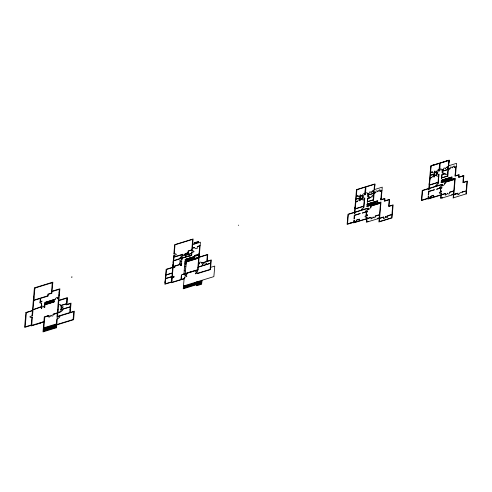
<?xml version="1.0" encoding="UTF-8"?>
<svg xmlns="http://www.w3.org/2000/svg" width="492" height="492" viewBox="0 0 492 492"><rect width="100%" height="100%" fill="white"/><g stroke="black" fill="none" stroke-linecap="round" stroke-linejoin="round"><path stroke-width="0.74" d="M31.857 317.34A2.245 1.255 -29 0 1 29.926 316.559L32.527 315.759L33.032 309.88L41.211 306.947L41.34 308.558L41.863 307.844L42.005 306.245A2.245 1.255 -29 0 1 43.936 307.026L44.409 306.879L44.797 302.408L55.399 299.142A2.097 1.175 -29 0 1 57.429 297.236L57.293 298.835L58.523 298.453L57.287 312.844L53.111 314.13L52.958 315.919A2.245 1.255 -29 0 1 51.027 315.138A2.245 1.255 -29 0 1 48.856 317.18L49.009 315.397L44.286 316.848L43.874 321.645L31.697 325.403L32.404 317.168L31.857 317.34L31.199 325.003L25.178 326.86L26.402 312.611L32.423 310.753L31.98 315.925M35.621 287.838L35.658 287.463M32.829 325.421L32.859 325.04M34.883 324.788L34.914 324.413M35.43 324.615L35.461 324.24M37.484 323.982L37.515 323.607M38.032 323.816L38.062 323.441M57.318 298.552L58.548 298.17L59.304 289.327L52.054 291.565L51.906 293.257L48.351 294.351L48.204 296.049L40.615 298.386L40.338 301.584L41.98 301.079L41.937 301.547L39.747 302.223A2.392 1.341 -29 0 0 41.525 303.127L41.236 306.664L33.056 309.597L33.837 300.477L40.338 298.472L40.049 301.86L41.666 301.633M40.08 323.183L40.116 322.807M40.627 323.016L40.664 322.641M43.936 307.026L44.397 307.063L44.348 307.629L44.76 307.5L44.987 304.825L54.225 301.977L54.415 299.72M42.681 322.383L42.712 322.008M45.356 304.437L45.522 302.457M43.542 331.731L44.803 317.057L48.979 315.772M46.039 304.222L46.211 302.248M46.722 304.013L46.894 302.039M45.867 316.731L45.897 316.356M47.404 303.804L47.576 301.83M48.093 303.589L48.259 301.614M48.776 303.38L48.948 301.405M47.915 316.098L47.945 315.723M49.458 303.17L49.63 301.196M51.562 282.925L51.599 282.549M50.141 302.961L50.313 300.981M50.83 302.746L50.996 300.772M51.512 302.537L51.678 300.563M52.195 302.328L52.367 300.354M52.878 302.113L53.05 300.138M53.566 301.904L53.733 299.929M54.145 314.179L54.175 313.804M55.399 299.142L45.184 302.568L45.012 304.542L54.249 301.694M56.193 313.545L56.229 313.17M55.996 327.893L56.764 318.957L57.312 318.791A2.694 1.507 -29 0 0 59.919 316.338L56.906 317.266L57.256 313.219L53.081 314.505M59.292 294.917L59.489 292.66M57.312 318.791L56.814 324.529L73.099 319.511L73.769 311.7L57.484 316.719L57.453 317.094M58.733 306.079L58.394 306.184L58.868 300.637L66.943 298.146L66.463 303.699L60.787 305.446L61.113 305.532L60.953 307.365L63.142 306.688A2.097 1.175 -29 0 1 61.113 308.595L60.707 310.231L62.896 309.56A2.097 1.175 -29 0 1 60.867 311.467L57.841 312.629M60.867 311.467L60.83 311.891L57.822 312.82M60.983 310.151L61.014 309.775L70.184 306.947L69.698 312.592L57.521 316.344L58.855 304.671A2.245 1.255 -29 0 1 60.787 305.446M61.113 308.595L61.033 309.585L70.196 306.756L70.467 303.656L66.359 304.917L66.457 303.792M61.229 307.279L61.383 305.446L66.451 303.884M165.072 282.451L165.189 281.043M171.616 276.818L171.29 280.581L171.972 280.372M172.877 265.988L172.975 264.862M173.258 261.572L173.159 262.697L173.504 262.593M173.412 259.733L173.535 258.325M174.113 255.446L173.983 256.947L182.95 254.186L182.796 255.975A2.392 1.341 -29 0 0 185.115 253.792L185.595 253.644L184.457 255.077A1.796 1.002 -29 0 0 185.478 255.01L187.095 254.739L187.237 253.14L185.57 253.884M192.077 251.006A2.245 1.255 -29 0 1 194.014 251.787L191.548 252.544L191.474 253.392L188.19 254.401L188.473 251.111L191.757 250.096L191.671 251.135L192.077 251.006L192.317 248.275L194.709 247.537L192.341 247.999L193.116 238.964L174.642 244.659L173.836 254.063L174.242 253.94L175.029 244.813L192.679 239.376L191.782 249.813L188.085 250.957L187.944 252.648L185.115 253.792M181.468 262.882L181.382 263.921L173.172 266.449L173.645 260.901L181.855 258.368L181.714 260.065M181.911 257.759L173.67 260.619L173.965 257.23L182.926 254.469M185.478 255.01L185.299 257.033L179.857 258.392A2.245 1.255 -29 0 1 182.028 256.344L182.169 254.702M182.446 254.616L182.028 256.344M180.97 279.517L181.007 279.142M181.038 278.767L181.068 278.392M181.105 278.017L181.136 277.642M181.167 277.26L181.197 276.885M181.234 276.51L181.265 276.135M181.296 275.76L181.327 275.379M181.363 275.003L181.929 274.554M181.247 279.438L181.277 279.062M181.314 278.681L181.345 278.306M181.376 277.931L181.407 277.556M181.443 277.18L181.474 276.799M181.505 276.424L181.536 276.049M181.573 275.674L181.603 275.299M183.879 273.589L183.91 273.214M184.137 270.575L184.168 270.2M184.205 269.825L184.236 269.45M184.266 269.075L184.297 268.693M184.334 268.318L184.365 267.943M184.395 267.568L184.432 267.193M184.463 266.818L184.629 266.4M184.082 272.796L184.113 272.414M184.143 272.039L184.18 271.664M184.211 271.289L184.106 270.957M184.666 266.018L184.697 265.643M184.728 265.268L184.758 264.893M185.109 261.393L185.281 259.419M184.094 278.835L183.239 288.804L201.714 283.109M185.878 261.16L186.05 259.186M183.787 288.632L184.026 285.815M184.777 277.113L184.641 278.663L171.37 282.752L171.419 282.193L164.851 284.216L166.13 269.308L172.698 267.279L173.707 255.569L176.302 254.77A2.392 1.341 -29 0 0 174.242 253.94M185.017 274.29L185.053 273.866L197.643 269.985L197.606 270.409M185.318 273.146L185.349 272.771M185.379 272.39L185.416 272.014M185.447 271.639L185.478 271.264M185.509 270.889L185.213 270.612M185.576 270.133L185.607 269.757M185.638 269.382L185.675 269.007M185.705 268.632L185.736 268.251M185.767 267.876L185.804 267.5M185.835 267.125L185.865 266.75M185.896 266.375L185.933 265.994M185.964 265.618L185.994 265.243M186.025 264.868L186.062 264.493M186.093 264.118L186.271 261.996L198.657 258.183L197.667 269.702M186.597 260.938L186.769 258.964M187.317 260.717L187.489 258.743M187.993 256.307L190.041 255.742M188.036 260.496L188.202 258.521M188.756 260.268L188.922 258.3M189.469 260.053L189.641 258.079M188.602 272.5L186.53 273.368M190.189 259.831L190.361 257.857M189.149 272.328L191.185 271.935M190.908 259.61L191.081 257.636M191.96 252.414L191.708 255.336L182.132 258.288L181.985 259.979L179.66 260.692A2.245 1.255 -29 0 0 181.591 261.473L181.862 261.387M191.628 259.389L191.794 257.414M192.347 259.167L192.513 257.193M194.063 244.167L194.186 242.759L198.7 241.363L198.583 242.777M193.061 258.946L193.233 256.972M193.78 258.724L193.953 256.75M194.414 256.424L194.494 255.434L199.014 254.044M194.5 258.503L194.684 256.338M194.346 270.729L196.382 270.329M196.24 284.794L196.48 281.978M197.366 273.232L197.329 273.657L210.465 269.604L211.296 259.917L207.193 261.184L207.772 254.413L199.149 257.07L200.428 242.205L192.63 244.61M199.119 256.664L199.217 255.539M199.401 253.423L198.959 254.653M197.028 281.805L196.689 285.754L201.615 284.241L201.954 280.286M198.288 267.131L198.018 270.286L195.552 271.043A2.245 1.255 -29 0 0 197.483 271.824L197.556 271.799M201.505 263.029L204.481 262.476A2.097 1.175 -29 0 1 202.452 264.382L202.064 265.785L198.307 266.947L198.547 264.124L199.438 263.847L199.574 262.248A2.245 1.255 -29 0 1 201.505 263.029L206.769 261.406L207.335 254.819L199.125 257.353L198.565 263.933L199.451 263.663M202.452 264.382L202.341 265.698L206.037 264.561L206.148 263.245L206.308 264.475L210.619 263.146L210.859 260.329L202.569 263.066M349.388 223.38L351.442 222.747M354.953 208.251L355.046 207.12M355.329 203.829L355.771 202.593M356.368 191.739L356.491 190.33M368.28 208.264L367.555 209.721A2.245 1.255 -29 0 0 365.384 211.763L367.696 211.05L367.629 211.849L366.546 212.187L366.294 215.102L367.383 214.764L367.309 215.613L364.99 216.326A2.245 1.255 -29 0 0 366.921 217.107L367.063 218.479L371.097 217.236L370.95 218.928A2.245 1.255 -29 0 0 373.127 216.886A2.245 1.255 -29 0 0 375.058 217.667L375.199 215.97L379.51 214.641L380.501 203.214L371.189 206.08L371.073 207.396L370.335 207.63A2.245 1.255 -29 0 1 368.157 209.672L368.293 208.073L361.399 209.973A2.392 1.341 -29 0 1 363.717 207.79L364.824 197.968L364.277 198.141L364.135 199.832A2.392 1.341 -29 0 1 362.075 199.002L360.292 199.549L360.199 200.681L359.652 200.847L359.787 199.248A2.245 1.255 -29 0 0 357.616 201.29L355.821 202.028L355.242 208.706L363.865 206.05L364.264 198.325M360.132 195.207L360.181 197.753L356.079 199.02L356.3 196.388L358.084 195.834L356.319 196.197L356.872 189.752L365.494 187.095L364.566 194.752M367.555 209.721L367.665 208.448L354.941 212.372L354.83 213.645L354.412 213.774L354.517 212.501L348.361 214.401L347.543 223.946L353.699 222.052L353.84 220.404L354.252 220.275L354.228 220.65L354.627 220.527L354.498 222.033A2.097 1.175 -29 0 0 356.528 220.127L359.424 219.051L359.271 220.883L366.792 218.565L366.921 217.107M361.854 198.43L362.075 199.002M362.05 196.173L362.383 195.429A2.392 1.341 -29 0 1 364.701 193.245L364.554 194.943L365.513 194.648L365.654 192.95A2.392 1.341 -29 0 1 367.715 193.78L369.018 193.381L369.664 191.855A2.245 1.255 -29 0 1 371.066 192.747A2.245 1.255 -29 0 1 372.708 190.921L373.102 192.304L373.858 192.077L373.76 193.202L368.151 194.93L368.25 193.805L369.018 193.381M363.588 209.297L354.947 212.187L355.218 208.989L363.84 206.333L363.717 207.79M367.715 193.78L367.991 196.812A2.245 1.255 -29 0 1 369.923 197.593L367.592 198.307L367.241 202.403L367.567 201.751L373.311 199.98L373.539 200.459L374.16 193.215L375.802 192.71L375.943 191.019A2.245 1.255 -29 0 1 377.874 191.794A2.245 1.255 -29 0 1 380.052 189.752L379.904 191.443L381.546 190.939L380.771 199.967L384.467 198.829L384.258 201.277L389.184 199.758L388.6 206.529L392.702 205.269L391.921 214.389L387.819 215.656L387.671 217.347A2.245 1.255 -29 0 1 385.74 216.572A2.245 1.255 -29 0 1 383.569 218.614L383.711 216.923L379.609 218.184L380.999 202.009L366.903 206.351M367.868 198.221L370.931 197.464A2.245 1.255 -29 0 1 373.102 195.422L372.967 197.021L373.446 196.874L373.188 199.832L367.579 201.56L367.838 198.602L370.931 197.464M367.991 196.812L368.133 195.121L373.742 193.393L373.459 196.683L372.985 196.831M367.684 206.099L367.85 204.125M367.044 215.693L365.968 215.797L366.306 211.843L362.272 213.091L367.432 211.13M368.403 205.877L368.569 203.903M369.117 205.656L369.289 203.682M367.979 221.769L368.022 221.203L366.792 221.584L367.038 218.762L371.073 217.519M369.836 205.435L370.009 203.46M370.335 207.63L370.87 205.127M370.556 205.213L370.728 203.239M371.263 205.189L371.208 205.896L380.519 203.024L380.58 202.317L366.884 206.535L367.106 204.002L377.776 200.711L377.573 203.061M371.276 204.992L371.442 203.018M371.995 204.77L372.161 202.796M372.715 204.549L372.881 202.575M379.197 218.313L366.337 222.273L366.626 218.891L353.625 222.894L353.674 222.329L347.106 224.358L347.973 214.241L354.541 212.218L356.485 189.598L374.959 183.903L374.43 190.017L374.025 190.146A2.392 1.341 -29 0 0 372.887 190.705L373.895 191.652L373.121 192.12M374.025 190.146L374.523 184.315L365.9 186.972L365.525 194.457M374.701 186.087L374.824 184.678M373.428 204.328L373.6 202.353M374.148 204.106L374.32 202.132M374.867 203.885L375.033 201.911M375.587 203.663L375.753 201.689M376.306 203.442L376.472 201.468M376.614 201.253L367.081 204.364M377.303 203.147L377.487 200.982L367.087 204.186M377.555 218.817L377.604 218.251L379.246 217.747M381.146 199.488L381.245 198.362M379.584 218.466L379.314 221.572L391.632 217.778L391.896 214.672M384.652 200.515L384.75 199.383M429.215 184.445L429.307 183.313M429.59 180.023L430.033 178.787M430.629 167.938L430.752 166.524M454.762 179.408L445.451 182.28L445.334 183.596L444.59 183.823A2.245 1.255 -29 0 1 442.419 185.865L442.554 184.266L435.66 186.167A2.392 1.341 -29 0 1 437.978 183.983L439.085 174.168L438.538 174.334L438.39 176.025A2.392 1.341 -29 0 1 436.33 175.195L434.553 175.742L434.454 176.874L433.907 177.04L434.049 175.441A2.245 1.255 -29 0 0 431.871 177.489L430.082 178.221L429.504 184.9L438.126 182.243L438.52 174.525M434.393 171.4L434.442 173.947L430.34 175.213L430.562 172.581L432.357 171.843L430.58 172.391L431.133 165.945L439.756 163.289L438.827 170.945M441.183 193.301A2.245 1.255 -29 0 1 439.251 192.52L441.57 191.806L441.638 190.958L440.555 191.296L440.801 188.381L441.89 188.042L441.957 187.243L439.639 187.956A2.245 1.255 -29 0 1 441.816 185.915L441.927 184.648L429.196 188.565L429.092 189.838L428.673 189.967L428.778 188.694L422.622 190.595L421.804 200.139L427.96 198.245L428.101 196.597L428.514 196.474L428.489 196.843L428.889 196.72L428.76 198.227A2.097 1.175 -29 0 0 430.789 196.32L433.686 195.244L433.532 197.077L441.053 194.758L441.447 193.215L441.324 194.678L445.358 193.43L445.211 195.127A2.245 1.255 -29 0 0 447.388 193.079A2.245 1.255 -29 0 0 449.319 193.86L449.46 192.169L453.772 190.841L454.836 178.516L441.146 182.735L441.367 180.195L452.037 176.905L451.834 179.254M434.418 164.937L436.472 164.303M436.115 174.623L436.33 175.195M436.312 172.366L436.638 171.622A2.392 1.341 -29 0 1 438.956 169.445L438.815 171.136L439.768 170.841L439.916 169.15A2.392 1.341 -29 0 1 441.976 169.98L443.274 169.58L443.925 168.049A2.245 1.255 -29 0 1 445.328 168.947A2.245 1.255 -29 0 1 446.97 167.114L447.363 168.498L448.12 168.27L448.021 169.396L442.413 171.124L442.505 169.998L443.274 169.58M437.849 185.49L429.208 188.381L429.479 185.183L438.101 182.526L437.978 183.983M441.976 169.98L442.247 173.006A2.245 1.255 -29 0 1 444.178 173.787L441.853 174.5L441.502 178.596L441.822 177.944L447.572 176.173L447.794 176.653L448.421 169.414L450.063 168.904L450.205 167.212A2.245 1.255 -29 0 1 452.136 167.993A2.245 1.255 -29 0 1 454.313 165.945L454.165 167.643L455.807 167.132L455.032 176.167L458.728 175.023L458.513 177.471L463.439 175.952L462.861 182.723L466.963 181.462L466.182 190.582M442.898 162.323L440.869 162.717M442.13 174.42L445.192 173.658L442.093 174.795L441.841 177.76L447.449 176.031L447.708 173.067L447.228 173.215M442.247 173.006L442.394 171.314L448.003 169.586L447.105 174.623A2.245 1.255 -29 0 1 445.174 173.848M443.446 162.151L445.518 161.284M441.945 182.292L442.111 180.318M441.299 191.886L440.229 191.991L440.568 188.042L436.533 189.285L441.693 187.329M442.665 182.071L442.831 180.097M443.378 181.849L443.55 179.875M442.234 197.962L442.283 197.403L441.053 197.778L441.299 194.955L445.334 193.713M444.098 181.628L444.27 179.654M444.59 183.823L445.131 181.32M444.817 181.407L444.989 179.432M445.524 181.382L445.463 182.089L454.78 179.217M445.537 181.185L445.703 179.211M446.256 180.964L446.422 178.99M446.97 180.742L447.142 178.768M453.458 194.506L440.598 198.473L440.887 195.084L427.886 199.088L427.935 198.528L421.367 200.552L422.234 190.441L428.803 188.418L430.746 165.792L449.221 160.097L448.692 166.216L448.286 166.339A2.392 1.341 -29 0 0 447.142 166.899L448.157 167.846L447.382 168.313M448.286 166.339L448.784 160.509L440.162 163.166L439.786 170.65M448.962 162.286L449.085 160.872M447.689 180.521L447.861 178.547M448.409 180.3L448.581 178.325M449.128 180.078L449.294 178.104M449.848 179.857L450.014 177.883M450.561 179.635L450.733 177.661M450.875 177.446L441.342 180.558M451.564 179.34L451.748 177.175L441.349 180.38M451.816 195.01L451.865 194.451L453.507 193.94M453.144 198.178L453.747 191.117L449.436 192.446M455.407 175.681L455.506 174.555M453.845 194.66L453.575 197.766L465.893 193.971L466.158 190.865M455.1 194.002L457.129 193.602M460.912 176.733L463.876 175.546L463.298 182.317L467.4 181.05L466.275 194.125M462.056 192.132L462.874 191.88M464.928 191.247L462.88 191.831M354.388 212.722L353.963 212.888L354.381 212.796M188.418 260.846L189.192 259.53L188.836 259.284L190.164 258.903L189.74 258.595L190.755 256.879M431.835 165.503L433.889 164.869M437.037 163.898L439.092 163.27M446.066 161.118L448.12 160.484M238.319 225.336L238.706 225.121M71.98 276.971L71.555 277.162L71.973 277.051M430.684 166.548L431.09 166.419M448.741 160.976L449.153 160.853M356.423 190.349L356.835 190.226M374.486 184.783L374.892 184.66M430.562 167.957L430.974 167.827M448.624 162.391L449.03 162.262M356.3 191.763L356.712 191.634M374.363 186.197L374.775 186.068M194.149 243.226L198.663 241.836M194.106 243.694L198.62 242.304M448.735 165.743L456.533 163.338L455.469 175.755L459.159 174.617L458.95 177.052L460.936 176.45M374.474 189.549L382.272 187.144L381.208 199.561L384.898 198.424L384.689 200.865L389.615 199.352L389.037 206.123L393.139 204.857L392.019 217.931L378.883 221.978L379.486 214.924L375.175 216.252M448.157 167.846L448.563 167.717L448.446 169.131L450.088 168.621M436.638 171.622L434.86 172.169L434.959 171.044L434.411 171.21L434.276 172.809A2.245 1.255 -29 0 1 432.345 172.034M373.895 191.652L374.301 191.523L374.184 192.938L375.827 192.427M362.383 195.429L360.599 195.976L360.697 194.85L360.15 195.017L360.015 196.615A2.245 1.255 -29 0 1 358.084 195.834M200.139 245.594L197.335 246.455L197.157 248.528A2.841 1.593 -29 0 1 194.709 247.537M454.19 167.36L456.244 166.727M197.31 246.738L199.703 246L198.743 257.193L184.924 261.455L184.672 264.37L186.111 263.927M33.585 297.26L34.133 297.088M379.929 191.167L381.983 190.533M33.456 298.761L34.003 298.595M431.871 177.489L430.094 178.036L430.322 175.404L434.424 174.137L433.926 176.856M59.009 292.808L59.557 292.642M357.616 201.29L355.833 201.843L356.06 199.205L360.169 197.944L359.664 200.662M173.467 258.343L173.879 258.22M429.522 180.041L429.934 179.918M58.812 295.065L59.36 294.899M173.344 259.758L173.756 259.628M355.261 203.848L355.673 203.725M199.057 253.528L199.469 253.398M173.19 261.59L173.596 261.461M455.161 174.66L455.574 174.531M429.239 183.338L429.651 183.208M194.457 255.926L198.971 254.536M380.9 198.467L381.312 198.338M455.063 175.785L455.475 175.662M198.928 255.028L185.09 259.481L194.672 256.529M354.978 207.138L355.39 207.015M429.141 184.463L429.553 184.34M198.873 255.643L199.285 255.514M380.802 199.592L381.214 199.469M354.886 208.27L355.292 208.141M384.412 199.488L384.818 199.365M198.78 256.769L199.186 256.646M172.907 264.88L173.313 264.757M441.164 182.544L455.254 178.202L453.87 194.377L457.972 193.116L457.824 194.807A2.245 1.255 -29 0 0 460.002 192.766L466.57 190.742M460.93 176.499L462.984 175.865M384.313 200.619L384.726 200.49M172.809 266.012L173.221 265.883M41.881 307.66L41.402 307.808L41.525 303.127M66.789 299.899L67.336 299.733M442.542 184.457L441.816 185.915M66.598 302.156L67.146 301.99M184.887 266.498L185.263 266.387M185.589 266.283L185.915 266.184M57.539 309.929L58.087 309.757M184.518 270.828L184.894 270.711M197.876 267.304L210.601 263.337L210.078 269.45L195.312 273.866A2.245 1.255 -29 0 1 197.483 271.824M57.416 311.338L57.964 311.172M70.147 307.346L70.694 307.174M428.876 196.911L428.464 197.034L428.323 198.682L433.255 197.163L433.397 195.515L430.789 196.32M354.615 220.717L354.203 220.84L354.062 222.489L358.994 220.97L359.135 219.321L356.528 220.127M182.477 274.388L183.024 274.216M183.571 274.05L184.119 273.878M198.079 269.579L184.666 273.712L184.611 274.419L187.071 273.657A2.245 1.255 -29 0 1 184.9 275.698A2.245 1.255 -29 0 1 186.831 276.479L184.365 277.236L184.254 278.509L171.806 282.346L172.194 277.832L173.971 277.285L174.063 276.246L172.28 276.793L173.043 267.955L174.82 267.408L174.924 266.184L180.533 264.456L180.429 265.68L181.523 265.342L181.745 262.802L179.414 263.515A2.245 1.255 -29 0 1 181.591 261.473M191.726 271.762L193.78 271.129M182.458 274.665L183.006 274.499M183.553 274.333L184.1 274.161M69.956 309.603L70.504 309.431M171.419 279.075L172.102 278.866M165.121 281.061L165.533 280.938M210.656 267.347L214.764 266.086L213.86 276.621L183.479 285.981M164.998 282.476L165.41 282.346M453.433 194.789L457.947 193.399M379.172 218.596L383.686 217.2M385.74 216.572L392.308 214.543M43.88 327.783L56.334 323.945M43.831 328.349L56.285 324.511M43.788 328.908L56.236 325.071M43.739 329.474L56.186 325.636M183.983 286.375L196.431 282.537M196.978 282.371L201.905 280.852M43.69 330.04L56.137 326.202M183.934 286.941L196.382 283.103M196.929 282.937L201.855 281.418M43.64 330.606L56.094 326.768M183.885 287.506L196.333 283.669M196.88 283.497L201.806 281.984M43.591 331.165L56.045 327.328M183.836 288.072L196.29 284.235M196.837 284.062L201.757 282.543M196.738 285.194L201.665 283.675M25.879 312.5L24.6 327.408L31.168 325.384L31.119 325.944L43.843 322.026L42.995 331.903L56.543 327.727L56.783 324.904L73.615 319.714L74.347 311.159L70.245 312.42L71.045 303.109L66.937 304.376L67.521 297.605L58.899 300.261L59.889 288.786L52.084 291.19L52.859 282.156L34.391 287.851L32.447 310.47L25.879 312.5M34.907 288.06L33.874 300.102L47.693 295.84L47.835 294.148L51.396 293.048L52.281 282.703L34.907 288.06M165.73 278.632L165.287 283.804L171.444 281.91L171.886 276.732L165.73 278.632M166.038 275.059L165.749 278.441L171.905 276.547L172.194 273.158L166.038 275.059M166.517 269.462L166.056 274.868L172.212 272.974L172.674 267.562L166.517 269.462M172.268 276.984L172.218 277.55L173.725 277.082L173.768 276.522L172.268 276.984M173.147 266.732L173.055 267.765L174.562 267.304L174.654 266.27L173.147 266.732M180.81 264.37L180.718 265.403L181.265 265.237L181.357 264.204L180.81 264.37M185.712 255.348L185.576 256.947L191.462 255.133L191.597 253.534L185.712 255.348M185.318 261.516L185.097 264.056L185.853 263.823L186.019 261.898L198.676 257.993L198.725 257.384L185.318 261.516M187.507 253.054L187.372 254.653L187.784 254.53L187.919 252.931L187.507 253.054M354.289 215.182L353.963 218.995L354.375 218.866L354.677 215.428L360.236 213.534L354.289 215.182M360.587 196.167L360.31 199.365L363.496 197.919A1.796 1.002 -29 0 0 361.952 197.298A1.796 1.002 -29 0 0 363.693 195.662L360.587 196.167M366.276 215.287L367.1 215.035L366.276 215.287M366.583 211.763L367.401 211.511L366.583 211.763M428.55 191.376L428.224 195.189L428.63 195.06L428.938 191.622L434.491 189.727L428.55 191.376M434.848 172.36L434.571 175.558L437.757 174.119A1.796 1.002 -29 0 0 436.213 173.492A1.796 1.002 -29 0 0 437.954 171.862L434.848 172.36M440.537 191.48L441.361 191.228L440.537 191.48M440.838 187.956L441.662 187.704L440.838 187.956"/></g></svg>
